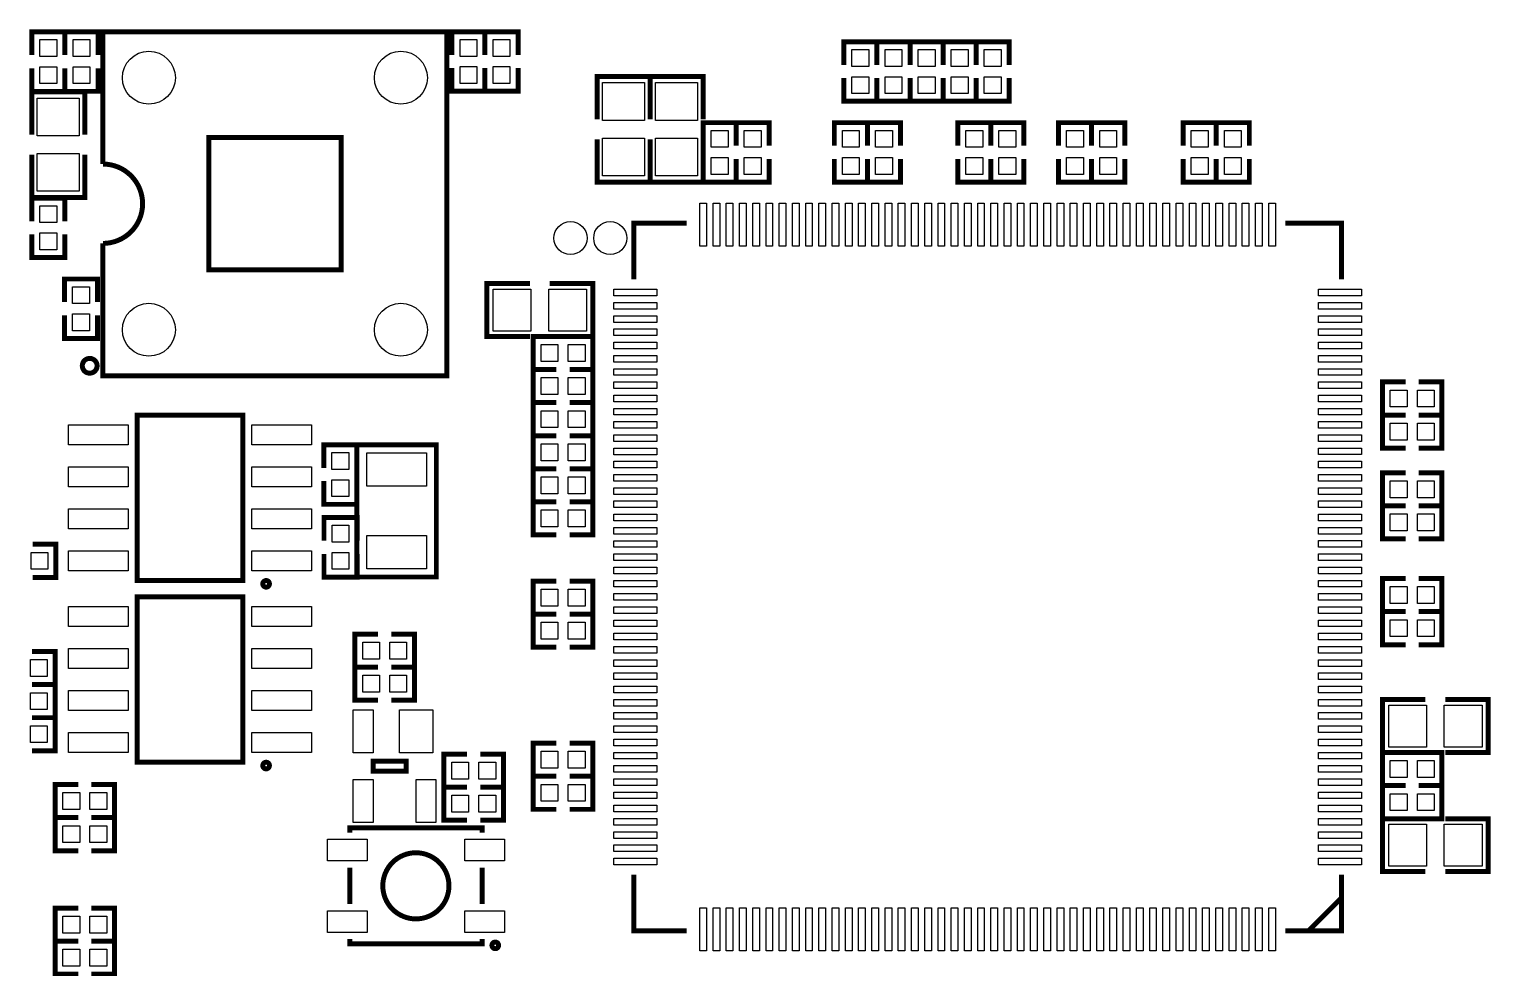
# Model space of a CAD drawing. Extents: x 0 to 112, y 0 to 86.
# Drawn here: x 26.9 to 71.09, y 23.75 to 52.12 of the extents above; entities that cross this region are included whole.
import ezdxf

# ---------------------------------------------------------------- set-up
doc = ezdxf.new("R2010")
doc.units = 0
doc.layers.add('PG_SILKSCREEN_TOP', color=85, linetype='CONTINUOUS')
doc.layers.add('PIN_TOP', color=12, linetype='CONTINUOUS')

msp = doc.modelspace()

# ---------------------------------------------------------------- linework, layer by layer
at = {"layer": 'PG_SILKSCREEN_TOP', "const_width": 0.150114}
for points in [[(26.983182, 51.34483), (26.983182, 52.044854), (27.983434, 52.044854), (27.983434, 51.34483)], [(27.983434, 51.34483), (27.983434, 52.044854), (28.983686, 52.044854), (28.983686, 51.34483)], [(29.131006, 48.046894), (29.131006, 52.046886), (39.530782, 52.046886), (39.530782, 41.64711), (29.131006, 41.64711), (29.131006, 45.647102)], [(40.682672, 51.347624), (40.682672, 52.047648), (39.68242, 52.047648), (39.68242, 51.347624)], [(41.682924, 51.347624), (41.682924, 52.047648), (40.682672, 52.047648), (40.682672, 51.347624)], [(51.53406, 51.043332), (51.53406, 51.743356), (52.534312, 51.743356), (52.534312, 51.043332)], [(52.534312, 51.043332), (52.534312, 51.743356), (53.534564, 51.743356), (53.534564, 51.043332)], [(53.534564, 51.043332), (53.534564, 51.743356), (54.534816, 51.743356), (54.534816, 51.043332)], [(54.534816, 51.043332), (54.534816, 51.743356), (55.535068, 51.743356), (55.535068, 51.043332)], [(55.535068, 51.043332), (55.535068, 51.743356), (56.53532, 51.743356), (56.53532, 51.043332)], [(26.983182, 50.945034), (26.983182, 50.24501), (27.983434, 50.24501), (27.983434, 50.945034)], [(27.983434, 50.945034), (27.983434, 50.24501), (28.983686, 50.24501), (28.983686, 50.945034)], [(40.682672, 50.947828), (40.682672, 50.247804), (39.68242, 50.247804), (39.68242, 50.947828)], [(41.682924, 50.947828), (41.682924, 50.247804), (40.682672, 50.247804), (40.682672, 50.947828)], [(45.675804, 49.39792), (45.675804, 50.697892), (44.075604, 50.697892), (44.075604, 49.39792)], [(47.276004, 49.39792), (47.276004, 50.697892), (45.675804, 50.697892), (45.675804, 49.39792)], [(51.53406, 50.643536), (51.53406, 49.943512), (52.534312, 49.943512), (52.534312, 50.643536)], [(52.534312, 50.643536), (52.534312, 49.943512), (53.534564, 49.943512), (53.534564, 50.643536)], [(53.534564, 50.643536), (53.534564, 49.943512), (54.534816, 49.943512), (54.534816, 50.643536)], [(54.534816, 50.643536), (54.534816, 49.943512), (55.535068, 49.943512), (55.535068, 50.643536)], [(55.535068, 50.643536), (55.535068, 49.943512), (56.53532, 49.943512), (56.53532, 50.643536)], [(28.582874, 48.9331), (28.582874, 50.233072), (26.982674, 50.233072), (26.982674, 48.9331)], [(48.276256, 48.59782), (48.276256, 49.297844), (47.276004, 49.297844), (47.276004, 48.59782)], [(49.276508, 48.59782), (49.276508, 49.297844), (48.276256, 49.297844), (48.276256, 48.59782)], [(51.245008, 48.59782), (51.245008, 49.297844), (52.24526, 49.297844), (52.24526, 48.59782)], [(52.24526, 48.59782), (52.24526, 49.297844), (53.245512, 49.297844), (53.245512, 48.59782)], [(54.975252, 48.59782), (54.975252, 49.297844), (55.975504, 49.297844), (55.975504, 48.59782)], [(55.975504, 48.59782), (55.975504, 49.297844), (56.975756, 49.297844), (56.975756, 48.59782)], [(58.024014, 48.59782), (58.024014, 49.297844), (59.024266, 49.297844), (59.024266, 48.59782)], [(59.024266, 48.59782), (59.024266, 49.297844), (60.024518, 49.297844), (60.024518, 48.59782)], [(61.792104, 48.59782), (61.792104, 49.297844), (62.792356, 49.297844), (62.792356, 48.59782)], [(62.792356, 48.59782), (62.792356, 49.297844), (63.792608, 49.297844), (63.792608, 48.59782)], [(36.33089, 44.847002), (36.33089, 48.846994), (32.330898, 48.846994), (32.330898, 44.847002), (36.33089, 44.847002)], [(44.075604, 48.797972), (44.075604, 47.498), (45.675804, 47.498), (45.675804, 48.797972)], [(45.675804, 48.797972), (45.675804, 47.498), (47.276004, 47.498), (47.276004, 48.797972)], [(26.982674, 48.333152), (26.982674, 47.03318), (28.582874, 47.03318), (28.582874, 48.333152)], [(48.276256, 48.198024), (48.276256, 47.498), (47.276004, 47.498), (47.276004, 48.198024)], [(49.276508, 48.198024), (49.276508, 47.498), (48.276256, 47.498), (48.276256, 48.198024)], [(51.245008, 48.198024), (51.245008, 47.498), (52.24526, 47.498), (52.24526, 48.198024)], [(52.24526, 48.198024), (52.24526, 47.498), (53.245512, 47.498), (53.245512, 48.198024)], [(54.975252, 48.198024), (54.975252, 47.498), (55.975504, 47.498), (55.975504, 48.198024)], [(55.975504, 48.198024), (55.975504, 47.498), (56.975756, 47.498), (56.975756, 48.198024)], [(58.024014, 48.198024), (58.024014, 47.498), (59.024266, 47.498), (59.024266, 48.198024)], [(59.024266, 48.198024), (59.024266, 47.498), (60.024518, 47.498), (60.024518, 48.198024)], [(61.792104, 48.198024), (61.792104, 47.498), (62.792356, 47.498), (62.792356, 48.198024)], [(62.792356, 48.198024), (62.792356, 47.498), (63.792608, 47.498), (63.792608, 48.198024)], [(27.978354, 46.31944), (27.978354, 47.019464), (26.978102, 47.019464), (26.978102, 46.31944)], [(27.978354, 45.919644), (27.978354, 45.21962), (26.978102, 45.21962), (26.978102, 45.919644)], [(45.179996, 44.559982), (45.179996, 46.260004), (46.779942, 46.260004)], [(66.580004, 44.559982), (66.580004, 46.260004), (64.879982, 46.260004)], [(27.968956, 43.87088), (27.968956, 44.570904), (28.969208, 44.570904), (28.969208, 43.87088)], [(42.04208, 44.433744), (40.742108, 44.433744), (40.742108, 42.833544), (42.04208, 42.833544)], [(42.642028, 42.833544), (43.942, 42.833544), (43.942, 44.433744), (42.642028, 44.433744)], [(27.968956, 43.471084), (27.968956, 42.77106), (28.969208, 42.77106), (28.969208, 43.471084)], [(42.84218, 41.833292), (42.142156, 41.833292), (42.142156, 42.833544), (42.84218, 42.833544)], [(43.241976, 41.833292), (43.942, 41.833292), (43.942, 42.833544), (43.241976, 42.833544)], [(42.84218, 40.83304), (42.142156, 40.83304), (42.142156, 41.833292), (42.84218, 41.833292)], [(43.241976, 40.83304), (43.942, 40.83304), (43.942, 41.833292), (43.241976, 41.833292)], [(68.518024, 41.45788), (67.818, 41.45788), (67.818, 40.457628), (68.518024, 40.457628)], [(68.91782, 41.45788), (69.617844, 41.45788), (69.617844, 40.457628), (68.91782, 40.457628)], [(42.84218, 39.832788), (42.142156, 39.832788), (42.142156, 40.83304), (42.84218, 40.83304)], [(43.241976, 39.832788), (43.942, 39.832788), (43.942, 40.83304), (43.241976, 40.83304)], [(30.165294, 35.454844), (30.165294, 40.455088), (33.365186, 40.455088), (33.365186, 35.454844), (30.165294, 35.454844)], [(68.518024, 40.457628), (67.818, 40.457628), (67.818, 39.457376), (68.518024, 39.457376)], [(68.91782, 40.457628), (69.617844, 40.457628), (69.617844, 39.457376), (68.91782, 39.457376)], [(42.84218, 38.832536), (42.142156, 38.832536), (42.142156, 39.832788), (42.84218, 39.832788)], [(43.241976, 38.832536), (43.942, 38.832536), (43.942, 39.832788), (43.241976, 39.832788)], [(36.81095, 38.858698), (36.81095, 39.558722), (35.810698, 39.558722), (35.810698, 38.858698)], [(36.812474, 35.56127), (36.812474, 39.561262), (39.212266, 39.561262), (39.212266, 35.56127), (36.812474, 35.56127)], [(42.84218, 37.832284), (42.142156, 37.832284), (42.142156, 38.832536), (42.84218, 38.832536)], [(43.241976, 37.832284), (43.942, 37.832284), (43.942, 38.832536), (43.241976, 38.832536)], [(36.81095, 38.458902), (36.81095, 37.758878), (35.810698, 37.758878), (35.810698, 38.458902)], [(68.518024, 38.711632), (67.818, 38.711632), (67.818, 37.71138), (68.518024, 37.71138)], [(68.91782, 38.711632), (69.617844, 38.711632), (69.617844, 37.71138), (68.91782, 37.71138)], [(42.84218, 36.832032), (42.142156, 36.832032), (42.142156, 37.832284), (42.84218, 37.832284)], [(43.241976, 36.832032), (43.942, 36.832032), (43.942, 37.832284), (43.241976, 37.832284)], [(68.518024, 37.71138), (67.818, 37.71138), (67.818, 36.711128), (68.518024, 36.711128)], [(68.91782, 37.71138), (69.617844, 37.71138), (69.617844, 36.711128), (68.91782, 36.711128)], [(35.815016, 36.65982), (35.815016, 37.359844), (36.815268, 37.359844), (36.815268, 36.65982)], [(27.00528, 35.54984), (27.705304, 35.54984), (27.705304, 36.550092), (27.00528, 36.550092)], [(35.815016, 36.260024), (35.815016, 35.56), (36.815268, 35.56), (36.815268, 36.260024)], [(42.84218, 34.439098), (42.142156, 34.439098), (42.142156, 35.43935), (42.84218, 35.43935)], [(43.241976, 34.439098), (43.942, 34.439098), (43.942, 35.43935), (43.241976, 35.43935)], [(68.518024, 35.515042), (67.818, 35.515042), (67.818, 34.51479), (68.518024, 34.51479)], [(68.91782, 35.515042), (69.617844, 35.515042), (69.617844, 34.51479), (68.91782, 34.51479)], [(30.165294, 29.96057), (30.165294, 34.960814), (33.365186, 34.960814), (33.365186, 29.96057), (30.165294, 29.96057)], [(42.84218, 33.438846), (42.142156, 33.438846), (42.142156, 34.439098), (42.84218, 34.439098)], [(43.241976, 33.438846), (43.942, 33.438846), (43.942, 34.439098), (43.241976, 34.439098)], [(68.518024, 34.51479), (67.818, 34.51479), (67.818, 33.514538), (68.518024, 33.514538)], [(68.91782, 34.51479), (69.617844, 34.51479), (69.617844, 33.514538), (68.91782, 33.514538)], [(37.450014, 32.834834), (36.74999, 32.834834), (36.74999, 33.835086), (37.450014, 33.835086)], [(37.84981, 32.834834), (38.549834, 32.834834), (38.549834, 33.835086), (37.84981, 33.835086)], [(26.984452, 32.308292), (27.684476, 32.308292), (27.684476, 33.308544), (26.984452, 33.308544)], [(37.450014, 31.834582), (36.74999, 31.834582), (36.74999, 32.834834), (37.450014, 32.834834)], [(37.84981, 31.834582), (38.549834, 31.834582), (38.549834, 32.834834), (37.84981, 32.834834)], [(26.984452, 31.30804), (27.684476, 31.30804), (27.684476, 32.308292), (26.984452, 32.308292)], [(69.117972, 31.854394), (67.818, 31.854394), (67.818, 30.254194), (69.117972, 30.254194)], [(69.71792, 30.254194), (71.017892, 30.254194), (71.017892, 31.854394), (69.71792, 31.854394)], [(26.984452, 30.307788), (27.684476, 30.307788), (27.684476, 31.30804), (26.984452, 31.30804)], [(42.84218, 29.537406), (42.142156, 29.537406), (42.142156, 30.537658), (42.84218, 30.537658)], [(43.241976, 29.537406), (43.942, 29.537406), (43.942, 30.537658), (43.241976, 30.537658)], [(38.301168, 29.692854), (37.300916, 29.692854), (37.300916, 29.993082), (38.301168, 29.993082), (38.301168, 29.692854)], [(40.141652, 30.208474), (39.441628, 30.208474), (39.441628, 29.208222), (40.141652, 29.208222)], [(40.541448, 30.208474), (41.241472, 30.208474), (41.241472, 29.208222), (40.541448, 29.208222)], [(68.518024, 30.254194), (67.818, 30.254194), (67.818, 29.253942), (68.518024, 29.253942)], [(68.91782, 30.254194), (69.617844, 30.254194), (69.617844, 29.253942), (68.91782, 29.253942)], [(42.84218, 28.537154), (42.142156, 28.537154), (42.142156, 29.537406), (42.84218, 29.537406)], [(43.241976, 28.537154), (43.942, 28.537154), (43.942, 29.537406), (43.241976, 29.537406)], [(28.385262, 28.28671), (27.685238, 28.28671), (27.685238, 29.286962), (28.385262, 29.286962)], [(28.785058, 28.28671), (29.485082, 28.28671), (29.485082, 29.286962), (28.785058, 29.286962)], [(40.141652, 29.208222), (39.441628, 29.208222), (39.441628, 28.20797), (40.141652, 28.20797)], [(40.541448, 29.208222), (41.241472, 29.208222), (41.241472, 28.20797), (40.541448, 28.20797)], [(68.518024, 29.253942), (67.818, 29.253942), (67.818, 28.25369), (68.518024, 28.25369)], [(68.91782, 29.253942), (69.617844, 29.253942), (69.617844, 28.25369), (68.91782, 28.25369)], [(28.385262, 27.286458), (27.685238, 27.286458), (27.685238, 28.28671), (28.385262, 28.28671)], [(28.785058, 27.286458), (29.485082, 27.286458), (29.485082, 28.28671), (28.785058, 28.28671)], [(69.117972, 28.25369), (67.818, 28.25369), (67.818, 26.65349), (69.117972, 26.65349)], [(69.71792, 26.65349), (71.017892, 26.65349), (71.017892, 28.25369), (69.71792, 28.25369)], [(40.593518, 27.836114), (40.593518, 27.97429), (36.593526, 27.97429), (36.593526, 27.836114)], [(36.593526, 25.670256), (36.593526, 26.778204)], [(40.593518, 25.670256), (40.593518, 26.778204)], [(45.179996, 26.560018), (45.179996, 24.859996), (46.779942, 24.859996)], [(66.580004, 26.560018), (66.580004, 24.859996), (64.879982, 24.859996)], [(65.580006, 24.859996), (66.580004, 25.859994)], [(28.385262, 25.550114), (27.685238, 25.550114), (27.685238, 24.549862), (28.385262, 24.549862)], [(28.785058, 25.550114), (29.485082, 25.550114), (29.485082, 24.549862), (28.785058, 24.549862)], [(28.385262, 24.549862), (27.685238, 24.549862), (27.685238, 23.54961), (28.385262, 23.54961)], [(28.785058, 24.549862), (29.485082, 24.549862), (29.485082, 23.54961), (28.785058, 23.54961)], [(36.593526, 24.612346), (36.593526, 24.47417), (40.593518, 24.47417), (40.593518, 24.612346)]]:
    msp.add_lwpolyline(points, dxfattribs=at)
for points in [[(29.131006, 48.046894, -0.999907), (29.131006, 45.647102)], [(28.954476, 41.947084, 1.000184), (28.507436, 41.94683, 0.999816), (28.954476, 41.947084)], [(34.165032, 35.355022, 0.999439), (33.965388, 35.355022, 1.000561), (34.165032, 35.355022)], [(34.165032, 29.860748, 0.999439), (33.965388, 29.860748, 1.000561), (34.165032, 29.860748)], [(39.59352, 26.22423, 1), (37.593524, 26.22423, 1), (39.59352, 26.22423)], [(41.093644, 24.424132, 0.99971), (40.893492, 24.424386, 1.00029), (41.093644, 24.424132)]]:
    msp.add_lwpolyline(points, format="xyb", dxfattribs=at)
at = {"layer": 'PIN_TOP'}
for points in [[(27.738324, 51.299872), (27.228292, 51.299872), (27.228292, 51.809904), (27.738324, 51.809904)], [(28.738576, 51.299872), (28.228544, 51.299872), (28.228544, 51.809904), (28.738576, 51.809904)], [(39.92753, 51.812698), (40.437562, 51.812698), (40.437562, 51.302666), (39.92753, 51.302666)], [(40.927782, 51.812698), (41.437814, 51.812698), (41.437814, 51.302666), (40.927782, 51.302666)], [(52.289202, 50.998374), (51.77917, 50.998374), (51.77917, 51.508406), (52.289202, 51.508406)], [(53.289454, 50.998374), (52.779422, 50.998374), (52.779422, 51.508406), (53.289454, 51.508406)], [(54.289706, 50.998374), (53.779674, 50.998374), (53.779674, 51.508406), (54.289706, 51.508406)], [(55.289958, 50.998374), (54.779926, 50.998374), (54.779926, 51.508406), (55.289958, 51.508406)], [(56.29021, 50.998374), (55.780178, 50.998374), (55.780178, 51.508406), (56.29021, 51.508406)], [(27.738324, 50.47996), (27.228292, 50.47996), (27.228292, 50.989992), (27.738324, 50.989992)], [(28.738576, 50.47996), (28.228544, 50.47996), (28.228544, 50.989992), (28.738576, 50.989992)], [(39.92753, 50.992786), (40.437562, 50.992786), (40.437562, 50.482754), (39.92753, 50.482754)], [(40.927782, 50.992786), (41.437814, 50.992786), (41.437814, 50.482754), (40.927782, 50.482754)], [(45.510704, 50.5079), (45.510704, 49.367948), (44.240704, 49.367948), (44.240704, 50.5079)], [(47.110904, 50.5079), (47.110904, 49.367948), (45.840904, 49.367948), (45.840904, 50.5079)], [(52.289202, 50.178462), (51.77917, 50.178462), (51.77917, 50.688494), (52.289202, 50.688494)], [(53.289454, 50.178462), (52.779422, 50.178462), (52.779422, 50.688494), (53.289454, 50.688494)], [(54.289706, 50.178462), (53.779674, 50.178462), (53.779674, 50.688494), (54.289706, 50.688494)], [(55.289958, 50.178462), (54.779926, 50.178462), (54.779926, 50.688494), (55.289958, 50.688494)], [(56.29021, 50.178462), (55.780178, 50.178462), (55.780178, 50.688494), (56.29021, 50.688494)], [(27.147774, 48.903128), (27.147774, 50.04308), (28.417774, 50.04308), (28.417774, 48.903128)], [(47.521114, 49.062894), (48.031146, 49.062894), (48.031146, 48.552862), (47.521114, 48.552862)], [(48.521366, 49.062894), (49.031398, 49.062894), (49.031398, 48.552862), (48.521366, 48.552862)], [(52.00015, 48.552862), (51.490118, 48.552862), (51.490118, 49.062894), (52.00015, 49.062894)], [(53.000402, 48.552862), (52.49037, 48.552862), (52.49037, 49.062894), (53.000402, 49.062894)], [(55.730394, 48.552862), (55.220362, 48.552862), (55.220362, 49.062894), (55.730394, 49.062894)], [(56.730646, 48.552862), (56.220614, 48.552862), (56.220614, 49.062894), (56.730646, 49.062894)], [(58.779156, 48.552862), (58.269124, 48.552862), (58.269124, 49.062894), (58.779156, 49.062894)], [(59.779408, 48.552862), (59.269376, 48.552862), (59.269376, 49.062894), (59.779408, 49.062894)], [(62.547246, 48.552862), (62.037214, 48.552862), (62.037214, 49.062894), (62.547246, 49.062894)], [(63.547498, 48.552862), (63.037466, 48.552862), (63.037466, 49.062894), (63.547498, 49.062894)], [(45.510704, 48.827944), (45.510704, 47.687992), (44.240704, 47.687992), (44.240704, 48.827944)], [(47.110904, 48.827944), (47.110904, 47.687992), (45.840904, 47.687992), (45.840904, 48.827944)], [(27.147774, 47.223172), (27.147774, 48.363124), (28.417774, 48.363124), (28.417774, 47.223172)], [(47.521114, 48.242982), (48.031146, 48.242982), (48.031146, 47.73295), (47.521114, 47.73295)], [(48.521366, 48.242982), (49.031398, 48.242982), (49.031398, 47.73295), (48.521366, 47.73295)], [(52.00015, 47.73295), (51.490118, 47.73295), (51.490118, 48.242982), (52.00015, 48.242982)], [(53.000402, 47.73295), (52.49037, 47.73295), (52.49037, 48.242982), (53.000402, 48.242982)], [(55.730394, 47.73295), (55.220362, 47.73295), (55.220362, 48.242982), (55.730394, 48.242982)], [(56.730646, 47.73295), (56.220614, 47.73295), (56.220614, 48.242982), (56.730646, 48.242982)], [(58.779156, 47.73295), (58.269124, 47.73295), (58.269124, 48.242982), (58.779156, 48.242982)], [(59.779408, 47.73295), (59.269376, 47.73295), (59.269376, 48.242982), (59.779408, 48.242982)], [(62.547246, 47.73295), (62.037214, 47.73295), (62.037214, 48.242982), (62.547246, 48.242982)], [(63.547498, 47.73295), (63.037466, 47.73295), (63.037466, 48.242982), (63.547498, 48.242982)], [(47.180119, 46.859952), (47.380017, 46.859952), (47.380017, 45.55998), (47.180119, 45.55998)], [(47.580169, 46.859952), (47.780067, 46.859952), (47.780067, 45.55998), (47.580169, 45.55998)], [(47.979965, 46.859952), (48.179863, 46.859952), (48.179863, 45.55998), (47.979965, 45.55998)], [(48.380015, 46.859952), (48.579913, 46.859952), (48.579913, 45.55998), (48.380015, 45.55998)], [(48.780065, 46.859952), (48.979963, 46.859952), (48.979963, 45.55998), (48.780065, 45.55998)], [(49.180115, 46.859952), (49.380013, 46.859952), (49.380013, 45.55998), (49.180115, 45.55998)], [(49.580165, 46.859952), (49.780063, 46.859952), (49.780063, 45.55998), (49.580165, 45.55998)], [(49.979961, 46.859952), (50.179859, 46.859952), (50.179859, 45.55998), (49.979961, 45.55998)], [(50.380011, 46.859952), (50.579909, 46.859952), (50.579909, 45.55998), (50.380011, 45.55998)], [(50.780061, 46.859952), (50.979959, 46.859952), (50.979959, 45.55998), (50.780061, 45.55998)], [(51.180111, 46.859952), (51.380009, 46.859952), (51.380009, 45.55998), (51.180111, 45.55998)], [(51.580161, 46.859952), (51.780059, 46.859952), (51.780059, 45.55998), (51.580161, 45.55998)], [(51.979957, 46.859952), (52.179855, 46.859952), (52.179855, 45.55998), (51.979957, 45.55998)], [(52.380007, 46.859952), (52.579905, 46.859952), (52.579905, 45.55998), (52.380007, 45.55998)], [(52.780057, 46.859952), (52.979955, 46.859952), (52.979955, 45.55998), (52.780057, 45.55998)], [(53.180107, 46.859952), (53.380005, 46.859952), (53.380005, 45.55998), (53.180107, 45.55998)], [(53.580157, 46.859952), (53.780055, 46.859952), (53.780055, 45.55998), (53.580157, 45.55998)], [(53.979953, 46.859952), (54.179851, 46.859952), (54.179851, 45.55998), (53.979953, 45.55998)], [(54.380003, 46.859952), (54.579901, 46.859952), (54.579901, 45.55998), (54.380003, 45.55998)], [(54.780053, 46.859952), (54.979951, 46.859952), (54.979951, 45.55998), (54.780053, 45.55998)], [(55.180103, 46.859952), (55.380001, 46.859952), (55.380001, 45.55998), (55.180103, 45.55998)], [(55.580153, 46.859952), (55.780051, 46.859952), (55.780051, 45.55998), (55.580153, 45.55998)], [(55.979949, 46.859952), (56.179847, 46.859952), (56.179847, 45.55998), (55.979949, 45.55998)], [(56.379999, 46.859952), (56.579897, 46.859952), (56.579897, 45.55998), (56.379999, 45.55998)], [(56.780049, 46.859952), (56.979947, 46.859952), (56.979947, 45.55998), (56.780049, 45.55998)], [(57.180099, 46.859952), (57.379997, 46.859952), (57.379997, 45.55998), (57.180099, 45.55998)], [(57.580149, 46.859952), (57.780047, 46.859952), (57.780047, 45.55998), (57.580149, 45.55998)], [(57.979945, 46.859952), (58.179843, 46.859952), (58.179843, 45.55998), (57.979945, 45.55998)], [(58.379995, 46.859952), (58.579893, 46.859952), (58.579893, 45.55998), (58.379995, 45.55998)], [(58.780045, 46.859952), (58.979943, 46.859952), (58.979943, 45.55998), (58.780045, 45.55998)], [(59.180095, 46.859952), (59.379993, 46.859952), (59.379993, 45.55998), (59.180095, 45.55998)], [(59.580145, 46.859952), (59.780043, 46.859952), (59.780043, 45.55998), (59.580145, 45.55998)], [(59.979941, 46.859952), (60.179839, 46.859952), (60.179839, 45.55998), (59.979941, 45.55998)], [(60.379991, 46.859952), (60.579889, 46.859952), (60.579889, 45.55998), (60.379991, 45.55998)], [(60.780041, 46.859952), (60.979939, 46.859952), (60.979939, 45.55998), (60.780041, 45.55998)], [(61.180091, 46.859952), (61.379989, 46.859952), (61.379989, 45.55998), (61.180091, 45.55998)], [(61.580141, 46.859952), (61.780039, 46.859952), (61.780039, 45.55998), (61.580141, 45.55998)], [(61.979937, 46.859952), (62.179835, 46.859952), (62.179835, 45.55998), (61.979937, 45.55998)], [(62.379987, 46.859952), (62.579885, 46.859952), (62.579885, 45.55998), (62.379987, 45.55998)], [(62.780037, 46.859952), (62.979935, 46.859952), (62.979935, 45.55998), (62.780037, 45.55998)], [(63.180087, 46.859952), (63.379985, 46.859952), (63.379985, 45.55998), (63.180087, 45.55998)], [(63.580137, 46.859952), (63.780035, 46.859952), (63.780035, 45.55998), (63.580137, 45.55998)], [(63.979933, 46.859952), (64.179831, 46.859952), (64.179831, 45.55998), (63.979933, 45.55998)], [(64.379983, 46.859952), (64.579881, 46.859952), (64.579881, 45.55998), (64.379983, 45.55998)], [(27.223212, 46.784514), (27.733244, 46.784514), (27.733244, 46.274482), (27.223212, 46.274482)], [(27.223212, 45.964602), (27.733244, 45.964602), (27.733244, 45.45457), (27.223212, 45.45457)], [(28.724098, 43.825922), (28.214066, 43.825922), (28.214066, 44.335954), (28.724098, 44.335954)], [(40.9321, 44.268644), (42.072052, 44.268644), (42.072052, 42.998644), (40.9321, 42.998644)], [(42.612056, 44.268644), (43.752008, 44.268644), (43.752008, 42.998644), (42.612056, 42.998644)], [(44.580048, 44.059856), (44.580048, 44.259754), (45.88002, 44.259754), (45.88002, 44.059856)], [(67.179952, 44.259881), (67.179952, 44.059983), (65.87998, 44.059983), (65.87998, 44.259881)], [(44.580048, 43.659806), (44.580048, 43.859704), (45.88002, 43.859704), (45.88002, 43.659806)], [(67.179952, 43.859831), (67.179952, 43.659933), (65.87998, 43.659933), (65.87998, 43.859831)], [(28.724098, 43.00601), (28.214066, 43.00601), (28.214066, 43.516042), (28.724098, 43.516042)], [(44.580048, 43.26001), (44.580048, 43.459908), (45.88002, 43.459908), (45.88002, 43.26001)], [(67.179952, 43.460035), (67.179952, 43.260137), (65.87998, 43.260137), (65.87998, 43.460035)], [(44.580048, 42.85996), (44.580048, 43.059858), (45.88002, 43.059858), (45.88002, 42.85996)], [(67.179952, 43.059985), (67.179952, 42.860087), (65.87998, 42.860087), (65.87998, 43.059985)], [(42.887138, 42.588434), (42.887138, 42.078402), (42.377106, 42.078402), (42.377106, 42.588434)], [(43.70705, 42.588434), (43.70705, 42.078402), (43.197018, 42.078402), (43.197018, 42.588434)], [(44.580048, 42.45991), (44.580048, 42.659808), (45.88002, 42.659808), (45.88002, 42.45991)], [(67.179952, 42.659935), (67.179952, 42.460037), (65.87998, 42.460037), (65.87998, 42.659935)], [(44.580048, 42.05986), (44.580048, 42.259758), (45.88002, 42.259758), (45.88002, 42.05986)], [(67.179952, 42.259885), (67.179952, 42.059987), (65.87998, 42.059987), (65.87998, 42.259885)], [(42.887138, 41.588182), (42.887138, 41.07815), (42.377106, 41.07815), (42.377106, 41.588182)], [(43.70705, 41.588182), (43.70705, 41.07815), (43.197018, 41.07815), (43.197018, 41.588182)], [(44.580048, 41.65981), (44.580048, 41.859708), (45.88002, 41.859708), (45.88002, 41.65981)], [(67.179952, 41.859835), (67.179952, 41.659937), (65.87998, 41.659937), (65.87998, 41.859835)], [(44.580048, 41.260014), (44.580048, 41.459912), (45.88002, 41.459912), (45.88002, 41.260014)], [(67.179952, 41.460039), (67.179952, 41.260141), (65.87998, 41.260141), (65.87998, 41.460039)], [(68.05295, 40.702738), (68.05295, 41.21277), (68.562982, 41.21277), (68.562982, 40.702738)], [(68.872862, 40.702738), (68.872862, 41.21277), (69.382894, 41.21277), (69.382894, 40.702738)], [(44.580048, 40.859964), (44.580048, 41.059862), (45.88002, 41.059862), (45.88002, 40.859964)], [(44.580048, 40.459914), (44.580048, 40.659812), (45.88002, 40.659812), (45.88002, 40.459914)], [(67.179952, 41.059989), (67.179952, 40.860091), (65.87998, 40.860091), (65.87998, 41.059989)], [(67.179952, 40.659939), (67.179952, 40.460041), (65.87998, 40.460041), (65.87998, 40.659939)], [(42.887138, 40.58793), (42.887138, 40.077898), (42.377106, 40.077898), (42.377106, 40.58793)], [(43.70705, 40.58793), (43.70705, 40.077898), (43.197018, 40.077898), (43.197018, 40.58793)], [(44.580048, 40.059864), (44.580048, 40.259762), (45.88002, 40.259762), (45.88002, 40.059864)], [(67.179952, 40.259889), (67.179952, 40.059991), (65.87998, 40.059991), (65.87998, 40.259889)], [(29.893387, 40.15994), (29.893387, 39.559992), (28.093289, 39.559992), (28.093289, 40.15994)], [(35.437191, 40.15994), (35.437191, 39.559992), (33.637093, 39.559992), (33.637093, 40.15994)], [(44.580048, 39.659814), (44.580048, 39.859712), (45.88002, 39.859712), (45.88002, 39.659814)], [(67.179952, 39.859839), (67.179952, 39.659941), (65.87998, 39.659941), (65.87998, 39.859839)], [(68.05295, 39.702486), (68.05295, 40.212518), (68.562982, 40.212518), (68.562982, 39.702486)], [(68.872862, 39.702486), (68.872862, 40.212518), (69.382894, 40.212518), (69.382894, 39.702486)], [(42.887138, 39.587678), (42.887138, 39.077646), (42.377106, 39.077646), (42.377106, 39.587678)], [(43.70705, 39.587678), (43.70705, 39.077646), (43.197018, 39.077646), (43.197018, 39.587678)], [(44.580048, 39.260018), (44.580048, 39.459916), (45.88002, 39.459916), (45.88002, 39.260018)], [(67.179952, 39.460043), (67.179952, 39.260145), (65.87998, 39.260145), (65.87998, 39.460043)], [(29.893387, 38.88994), (29.893387, 38.289992), (28.093289, 38.289992), (28.093289, 38.88994)], [(35.437191, 38.88994), (35.437191, 38.289992), (33.637093, 38.289992), (33.637093, 38.88994)], [(36.055808, 39.323772), (36.56584, 39.323772), (36.56584, 38.81374), (36.055808, 38.81374)], [(38.912419, 39.311199), (38.912419, 38.311201), (37.112321, 38.311201), (37.112321, 39.311199)], [(44.580048, 38.859968), (44.580048, 39.059866), (45.88002, 39.059866), (45.88002, 38.859968)], [(67.179952, 39.059993), (67.179952, 38.860095), (65.87998, 38.860095), (65.87998, 39.059993)], [(36.055808, 38.50386), (36.56584, 38.50386), (36.56584, 37.993828), (36.055808, 37.993828)], [(42.887138, 38.587426), (42.887138, 38.077394), (42.377106, 38.077394), (42.377106, 38.587426)], [(43.70705, 38.587426), (43.70705, 38.077394), (43.197018, 38.077394), (43.197018, 38.587426)], [(44.580048, 38.459918), (44.580048, 38.659816), (45.88002, 38.659816), (45.88002, 38.459918)], [(67.179952, 38.659943), (67.179952, 38.460045), (65.87998, 38.460045), (65.87998, 38.659943)], [(68.05295, 37.95649), (68.05295, 38.466522), (68.562982, 38.466522), (68.562982, 37.95649)], [(68.872862, 37.95649), (68.872862, 38.466522), (69.382894, 38.466522), (69.382894, 37.95649)], [(44.580048, 38.059868), (44.580048, 38.259766), (45.88002, 38.259766), (45.88002, 38.059868)], [(67.179952, 38.259893), (67.179952, 38.059995), (65.87998, 38.059995), (65.87998, 38.259893)], [(29.893387, 37.61994), (29.893387, 37.019992), (28.093289, 37.019992), (28.093289, 37.61994)], [(35.437191, 37.61994), (35.437191, 37.019992), (33.637093, 37.019992), (33.637093, 37.61994)], [(42.887138, 37.587174), (42.887138, 37.077142), (42.377106, 37.077142), (42.377106, 37.587174)], [(43.70705, 37.587174), (43.70705, 37.077142), (43.197018, 37.077142), (43.197018, 37.587174)], [(44.580048, 37.659818), (44.580048, 37.859716), (45.88002, 37.859716), (45.88002, 37.659818)], [(67.179952, 37.859843), (67.179952, 37.659945), (65.87998, 37.659945), (65.87998, 37.859843)], [(36.570158, 36.614862), (36.060126, 36.614862), (36.060126, 37.124894), (36.570158, 37.124894)], [(44.580048, 37.260022), (44.580048, 37.45992), (45.88002, 37.45992), (45.88002, 37.260022)], [(67.179952, 37.460047), (67.179952, 37.260149), (65.87998, 37.260149), (65.87998, 37.460047)], [(68.05295, 36.956238), (68.05295, 37.46627), (68.562982, 37.46627), (68.562982, 36.956238)], [(68.872862, 36.956238), (68.872862, 37.46627), (69.382894, 37.46627), (69.382894, 36.956238)], [(38.912419, 36.811331), (38.912419, 35.811333), (37.112321, 35.811333), (37.112321, 36.811331)], [(44.580048, 36.859972), (44.580048, 37.05987), (45.88002, 37.05987), (45.88002, 36.859972)], [(67.179952, 37.059997), (67.179952, 36.860099), (65.87998, 36.860099), (65.87998, 37.059997)], [(27.470354, 36.304982), (27.470354, 35.79495), (26.960322, 35.79495), (26.960322, 36.304982)], [(29.893387, 36.34994), (29.893387, 35.749992), (28.093289, 35.749992), (28.093289, 36.34994)], [(35.437191, 36.34994), (35.437191, 35.749992), (33.637093, 35.749992), (33.637093, 36.34994)], [(36.570158, 35.79495), (36.060126, 35.79495), (36.060126, 36.304982), (36.570158, 36.304982)], [(44.580048, 36.459922), (44.580048, 36.65982), (45.88002, 36.65982), (45.88002, 36.459922)], [(44.580048, 36.059872), (44.580048, 36.25977), (45.88002, 36.25977), (45.88002, 36.059872)], [(67.179952, 36.659947), (67.179952, 36.460049), (65.87998, 36.460049), (65.87998, 36.659947)], [(67.179952, 36.259897), (67.179952, 36.059999), (65.87998, 36.059999), (65.87998, 36.259897)], [(44.580048, 35.659822), (44.580048, 35.85972), (45.88002, 35.85972), (45.88002, 35.659822)], [(67.179952, 35.859847), (67.179952, 35.659949), (65.87998, 35.659949), (65.87998, 35.859847)], [(44.580048, 35.260026), (44.580048, 35.459924), (45.88002, 35.459924), (45.88002, 35.260026)], [(67.179952, 35.460051), (67.179952, 35.260153), (65.87998, 35.260153), (65.87998, 35.460051)], [(42.887138, 35.19424), (42.887138, 34.684208), (42.377106, 34.684208), (42.377106, 35.19424)], [(43.70705, 35.19424), (43.70705, 34.684208), (43.197018, 34.684208), (43.197018, 35.19424)], [(44.580048, 34.859976), (44.580048, 35.059874), (45.88002, 35.059874), (45.88002, 34.859976)], [(67.179952, 35.060001), (67.179952, 34.860103), (65.87998, 34.860103), (65.87998, 35.060001)], [(68.05295, 34.7599), (68.05295, 35.269932), (68.562982, 35.269932), (68.562982, 34.7599)], [(68.872862, 34.7599), (68.872862, 35.269932), (69.382894, 35.269932), (69.382894, 34.7599)], [(29.893387, 34.665666), (29.893387, 34.065718), (28.093289, 34.065718), (28.093289, 34.665666)], [(35.437191, 34.665666), (35.437191, 34.065718), (33.637093, 34.065718), (33.637093, 34.665666)], [(44.580048, 34.459926), (44.580048, 34.659824), (45.88002, 34.659824), (45.88002, 34.459926)], [(67.179952, 34.659951), (67.179952, 34.460053), (65.87998, 34.460053), (65.87998, 34.659951)], [(42.887138, 34.193988), (42.887138, 33.683956), (42.377106, 33.683956), (42.377106, 34.193988)], [(43.70705, 34.193988), (43.70705, 33.683956), (43.197018, 33.683956), (43.197018, 34.193988)], [(44.580048, 34.059876), (44.580048, 34.259774), (45.88002, 34.259774), (45.88002, 34.059876)], [(67.179952, 34.259901), (67.179952, 34.060003), (65.87998, 34.060003), (65.87998, 34.259901)], [(68.05295, 33.759648), (68.05295, 34.26968), (68.562982, 34.26968), (68.562982, 33.759648)], [(68.872862, 33.759648), (68.872862, 34.26968), (69.382894, 34.26968), (69.382894, 33.759648)], [(37.494972, 33.589976), (37.494972, 33.079944), (36.98494, 33.079944), (36.98494, 33.589976)], [(38.314884, 33.589976), (38.314884, 33.079944), (37.804852, 33.079944), (37.804852, 33.589976)], [(44.580048, 33.659826), (44.580048, 33.859724), (45.88002, 33.859724), (45.88002, 33.659826)], [(67.179952, 33.859851), (67.179952, 33.659953), (65.87998, 33.659953), (65.87998, 33.859851)], [(29.893387, 33.395666), (29.893387, 32.795718), (28.093289, 32.795718), (28.093289, 33.395666)], [(35.437191, 33.395666), (35.437191, 32.795718), (33.637093, 32.795718), (33.637093, 33.395666)], [(44.580048, 33.26003), (44.580048, 33.459928), (45.88002, 33.459928), (45.88002, 33.26003)], [(67.179952, 33.460055), (67.179952, 33.260157), (65.87998, 33.260157), (65.87998, 33.460055)], [(27.449526, 33.063434), (27.449526, 32.553402), (26.939494, 32.553402), (26.939494, 33.063434)], [(44.580048, 32.85998), (44.580048, 33.059878), (45.88002, 33.059878), (45.88002, 32.85998)], [(67.179952, 33.060005), (67.179952, 32.860107), (65.87998, 32.860107), (65.87998, 33.060005)], [(37.494972, 32.589724), (37.494972, 32.079692), (36.98494, 32.079692), (36.98494, 32.589724)], [(38.314884, 32.589724), (38.314884, 32.079692), (37.804852, 32.079692), (37.804852, 32.589724)], [(44.580048, 32.45993), (44.580048, 32.659828), (45.88002, 32.659828), (45.88002, 32.45993)], [(44.580048, 32.05988), (44.580048, 32.259778), (45.88002, 32.259778), (45.88002, 32.05988)], [(67.179952, 32.659955), (67.179952, 32.460057), (65.87998, 32.460057), (65.87998, 32.659955)], [(67.179952, 32.259905), (67.179952, 32.060007), (65.87998, 32.060007), (65.87998, 32.259905)], [(27.449526, 32.063182), (27.449526, 31.55315), (26.939494, 31.55315), (26.939494, 32.063182)], [(29.893387, 32.125666), (29.893387, 31.525718), (28.093289, 31.525718), (28.093289, 32.125666)], [(35.437191, 32.125666), (35.437191, 31.525718), (33.637093, 31.525718), (33.637093, 32.125666)], [(44.580048, 31.65983), (44.580048, 31.859728), (45.88002, 31.859728), (45.88002, 31.65983)], [(67.179952, 31.859855), (67.179952, 31.659957), (65.87998, 31.659957), (65.87998, 31.859855)], [(36.700968, 31.54299), (37.300916, 31.54299), (37.300916, 30.243018), (36.700968, 30.243018)], [(38.101143, 31.54299), (39.101141, 31.54299), (39.101141, 30.243018), (38.101143, 30.243018)], [(44.580048, 31.260034), (44.580048, 31.459932), (45.88002, 31.459932), (45.88002, 31.260034)], [(67.179952, 31.460059), (67.179952, 31.260161), (65.87998, 31.260161), (65.87998, 31.460059)], [(68.007992, 31.689294), (69.147944, 31.689294), (69.147944, 30.419294), (68.007992, 30.419294)], [(69.687948, 31.689294), (70.8279, 31.689294), (70.8279, 30.419294), (69.687948, 30.419294)], [(27.449526, 31.06293), (27.449526, 30.552898), (26.939494, 30.552898), (26.939494, 31.06293)], [(44.580048, 30.859984), (44.580048, 31.059882), (45.88002, 31.059882), (45.88002, 30.859984)], [(67.179952, 31.060009), (67.179952, 30.860111), (65.87998, 30.860111), (65.87998, 31.060009)], [(29.893387, 30.855666), (29.893387, 30.255718), (28.093289, 30.255718), (28.093289, 30.855666)], [(35.437191, 30.855666), (35.437191, 30.255718), (33.637093, 30.255718), (33.637093, 30.855666)], [(44.580048, 30.459934), (44.580048, 30.659832), (45.88002, 30.659832), (45.88002, 30.459934)], [(67.179952, 30.659959), (67.179952, 30.460061), (65.87998, 30.460061), (65.87998, 30.659959)], [(42.887138, 30.292548), (42.887138, 29.782516), (42.377106, 29.782516), (42.377106, 30.292548)], [(43.70705, 30.292548), (43.70705, 29.782516), (43.197018, 29.782516), (43.197018, 30.292548)], [(44.580048, 30.059884), (44.580048, 30.259782), (45.88002, 30.259782), (45.88002, 30.059884)], [(67.179952, 30.259909), (67.179952, 30.060011), (65.87998, 30.060011), (65.87998, 30.259909)], [(39.676578, 29.453332), (39.676578, 29.963364), (40.18661, 29.963364), (40.18661, 29.453332)], [(40.49649, 29.453332), (40.49649, 29.963364), (41.006522, 29.963364), (41.006522, 29.453332)], [(44.580048, 29.659834), (44.580048, 29.859732), (45.88002, 29.859732), (45.88002, 29.659834)], [(67.179952, 29.859859), (67.179952, 29.659961), (65.87998, 29.659961), (65.87998, 29.859859)], [(68.05295, 29.499052), (68.05295, 30.009084), (68.562982, 30.009084), (68.562982, 29.499052)], [(68.872862, 29.499052), (68.872862, 30.009084), (69.382894, 30.009084), (69.382894, 29.499052)], [(36.700968, 29.442918), (37.300916, 29.442918), (37.300916, 28.142946), (36.700968, 28.142946)], [(38.601142, 29.442918), (39.20109, 29.442918), (39.20109, 28.142946), (38.601142, 28.142946)], [(42.887138, 29.292296), (42.887138, 28.782264), (42.377106, 28.782264), (42.377106, 29.292296)], [(43.70705, 29.292296), (43.70705, 28.782264), (43.197018, 28.782264), (43.197018, 29.292296)], [(44.580048, 29.260038), (44.580048, 29.459936), (45.88002, 29.459936), (45.88002, 29.260038)], [(67.179952, 29.460063), (67.179952, 29.260165), (65.87998, 29.260165), (65.87998, 29.460063)], [(28.43022, 29.041852), (28.43022, 28.53182), (27.920188, 28.53182), (27.920188, 29.041852)], [(29.250132, 29.041852), (29.250132, 28.53182), (28.7401, 28.53182), (28.7401, 29.041852)], [(39.676578, 28.45308), (39.676578, 28.963112), (40.18661, 28.963112), (40.18661, 28.45308)], [(40.49649, 28.45308), (40.49649, 28.963112), (41.006522, 28.963112), (41.006522, 28.45308)], [(44.580048, 28.859988), (44.580048, 29.059886), (45.88002, 29.059886), (45.88002, 28.859988)], [(67.179952, 29.060013), (67.179952, 28.860115), (65.87998, 28.860115), (65.87998, 29.060013)], [(68.05295, 28.4988), (68.05295, 29.008832), (68.562982, 29.008832), (68.562982, 28.4988)], [(68.872862, 28.4988), (68.872862, 29.008832), (69.382894, 29.008832), (69.382894, 28.4988)], [(44.580048, 28.459938), (44.580048, 28.659836), (45.88002, 28.659836), (45.88002, 28.459938)], [(67.179952, 28.659963), (67.179952, 28.460065), (65.87998, 28.460065), (65.87998, 28.659963)], [(28.43022, 28.0416), (28.43022, 27.531568), (27.920188, 27.531568), (27.920188, 28.0416)], [(29.250132, 28.0416), (29.250132, 27.531568), (28.7401, 27.531568), (28.7401, 28.0416)], [(44.580048, 28.059888), (44.580048, 28.259786), (45.88002, 28.259786), (45.88002, 28.059888)], [(44.580048, 27.659838), (44.580048, 27.859736), (45.88002, 27.859736), (45.88002, 27.659838)], [(67.179952, 28.259913), (67.179952, 28.060015), (65.87998, 28.060015), (65.87998, 28.259913)], [(67.179952, 27.859863), (67.179952, 27.659965), (65.87998, 27.659965), (65.87998, 27.859863)], [(68.007992, 28.08859), (69.147944, 28.08859), (69.147944, 26.81859), (68.007992, 26.81859)], [(69.687948, 28.08859), (70.8279, 28.08859), (70.8279, 26.81859), (69.687948, 26.81859)], [(37.116512, 27.632279), (37.116512, 26.982293), (35.916616, 26.982293), (35.916616, 27.632279)], [(41.271444, 27.632279), (41.271444, 26.982293), (40.071548, 26.982293), (40.071548, 27.632279)], [(44.580048, 27.260042), (44.580048, 27.45994), (45.88002, 27.45994), (45.88002, 27.260042)], [(67.179952, 27.460067), (67.179952, 27.260169), (65.87998, 27.260169), (65.87998, 27.460067)], [(44.580048, 26.859992), (44.580048, 27.05989), (45.88002, 27.05989), (45.88002, 26.859992)], [(67.179952, 27.060017), (67.179952, 26.860119), (65.87998, 26.860119), (65.87998, 27.060017)], [(27.920188, 24.794972), (27.920188, 25.305004), (28.43022, 25.305004), (28.43022, 24.794972)], [(28.7401, 24.794972), (28.7401, 25.305004), (29.250132, 25.305004), (29.250132, 24.794972)], [(37.116512, 25.466167), (37.116512, 24.816181), (35.916616, 24.816181), (35.916616, 25.466167)], [(41.271444, 25.466167), (41.271444, 24.816181), (40.071548, 24.816181), (40.071548, 25.466167)], [(47.380017, 24.260048), (47.180119, 24.260048), (47.180119, 25.56002), (47.380017, 25.56002)], [(47.780067, 24.260048), (47.580169, 24.260048), (47.580169, 25.56002), (47.780067, 25.56002)], [(48.179863, 24.260048), (47.979965, 24.260048), (47.979965, 25.56002), (48.179863, 25.56002)], [(48.579913, 24.260048), (48.380015, 24.260048), (48.380015, 25.56002), (48.579913, 25.56002)], [(48.979963, 24.260048), (48.780065, 24.260048), (48.780065, 25.56002), (48.979963, 25.56002)], [(49.380013, 24.260048), (49.180115, 24.260048), (49.180115, 25.56002), (49.380013, 25.56002)], [(49.780063, 24.260048), (49.580165, 24.260048), (49.580165, 25.56002), (49.780063, 25.56002)], [(50.179859, 24.260048), (49.979961, 24.260048), (49.979961, 25.56002), (50.179859, 25.56002)], [(50.579909, 24.260048), (50.380011, 24.260048), (50.380011, 25.56002), (50.579909, 25.56002)], [(50.979959, 24.260048), (50.780061, 24.260048), (50.780061, 25.56002), (50.979959, 25.56002)], [(51.380009, 24.260048), (51.180111, 24.260048), (51.180111, 25.56002), (51.380009, 25.56002)], [(51.780059, 24.260048), (51.580161, 24.260048), (51.580161, 25.56002), (51.780059, 25.56002)], [(52.179855, 24.260048), (51.979957, 24.260048), (51.979957, 25.56002), (52.179855, 25.56002)], [(52.579905, 24.260048), (52.380007, 24.260048), (52.380007, 25.56002), (52.579905, 25.56002)], [(52.979955, 24.260048), (52.780057, 24.260048), (52.780057, 25.56002), (52.979955, 25.56002)], [(53.380005, 24.260048), (53.180107, 24.260048), (53.180107, 25.56002), (53.380005, 25.56002)], [(53.780055, 24.260048), (53.580157, 24.260048), (53.580157, 25.56002), (53.780055, 25.56002)], [(54.179851, 24.260048), (53.979953, 24.260048), (53.979953, 25.56002), (54.179851, 25.56002)], [(54.579901, 24.260048), (54.380003, 24.260048), (54.380003, 25.56002), (54.579901, 25.56002)], [(54.979951, 24.260048), (54.780053, 24.260048), (54.780053, 25.56002), (54.979951, 25.56002)], [(55.380001, 24.260048), (55.180103, 24.260048), (55.180103, 25.56002), (55.380001, 25.56002)], [(55.780051, 24.260048), (55.580153, 24.260048), (55.580153, 25.56002), (55.780051, 25.56002)], [(56.179847, 24.260048), (55.979949, 24.260048), (55.979949, 25.56002), (56.179847, 25.56002)], [(56.579897, 24.260048), (56.379999, 24.260048), (56.379999, 25.56002), (56.579897, 25.56002)], [(56.979947, 24.260048), (56.780049, 24.260048), (56.780049, 25.56002), (56.979947, 25.56002)], [(57.379997, 24.260048), (57.180099, 24.260048), (57.180099, 25.56002), (57.379997, 25.56002)], [(57.780047, 24.260048), (57.580149, 24.260048), (57.580149, 25.56002), (57.780047, 25.56002)], [(58.179843, 24.260048), (57.979945, 24.260048), (57.979945, 25.56002), (58.179843, 25.56002)], [(58.579893, 24.260048), (58.379995, 24.260048), (58.379995, 25.56002), (58.579893, 25.56002)], [(58.979943, 24.260048), (58.780045, 24.260048), (58.780045, 25.56002), (58.979943, 25.56002)], [(59.379993, 24.260048), (59.180095, 24.260048), (59.180095, 25.56002), (59.379993, 25.56002)], [(59.780043, 24.260048), (59.580145, 24.260048), (59.580145, 25.56002), (59.780043, 25.56002)], [(60.179839, 24.260048), (59.979941, 24.260048), (59.979941, 25.56002), (60.179839, 25.56002)], [(60.579889, 24.260048), (60.379991, 24.260048), (60.379991, 25.56002), (60.579889, 25.56002)], [(60.979939, 24.260048), (60.780041, 24.260048), (60.780041, 25.56002), (60.979939, 25.56002)], [(61.379989, 24.260048), (61.180091, 24.260048), (61.180091, 25.56002), (61.379989, 25.56002)], [(61.780039, 24.260048), (61.580141, 24.260048), (61.580141, 25.56002), (61.780039, 25.56002)], [(62.179835, 24.260048), (61.979937, 24.260048), (61.979937, 25.56002), (62.179835, 25.56002)], [(62.579885, 24.260048), (62.379987, 24.260048), (62.379987, 25.56002), (62.579885, 25.56002)], [(62.979935, 24.260048), (62.780037, 24.260048), (62.780037, 25.56002), (62.979935, 25.56002)], [(63.379985, 24.260048), (63.180087, 24.260048), (63.180087, 25.56002), (63.379985, 25.56002)], [(63.780035, 24.260048), (63.580137, 24.260048), (63.580137, 25.56002), (63.780035, 25.56002)], [(64.179831, 24.260048), (63.979933, 24.260048), (63.979933, 25.56002), (64.179831, 25.56002)], [(64.579881, 24.260048), (64.379983, 24.260048), (64.379983, 25.56002), (64.579881, 25.56002)], [(27.920188, 23.79472), (27.920188, 24.304752), (28.43022, 24.304752), (28.43022, 23.79472)], [(28.7401, 23.79472), (28.7401, 24.304752), (29.250132, 24.304752), (29.250132, 23.79472)]]:
    msp.add_lwpolyline(points, close=True, dxfattribs=at)
for centre, radius in [((30.520894, 50.656998), 0.799973), ((38.140894, 50.656998), 0.799973), ((43.26763, 45.8089), 0.499999), ((44.46905, 45.8089), 0.499999), ((30.520894, 43.036998), 0.799973), ((38.140894, 43.036998), 0.799973)]:
    msp.add_circle(centre, radius, dxfattribs=at)

doc.saveas('drawing.dxf')
